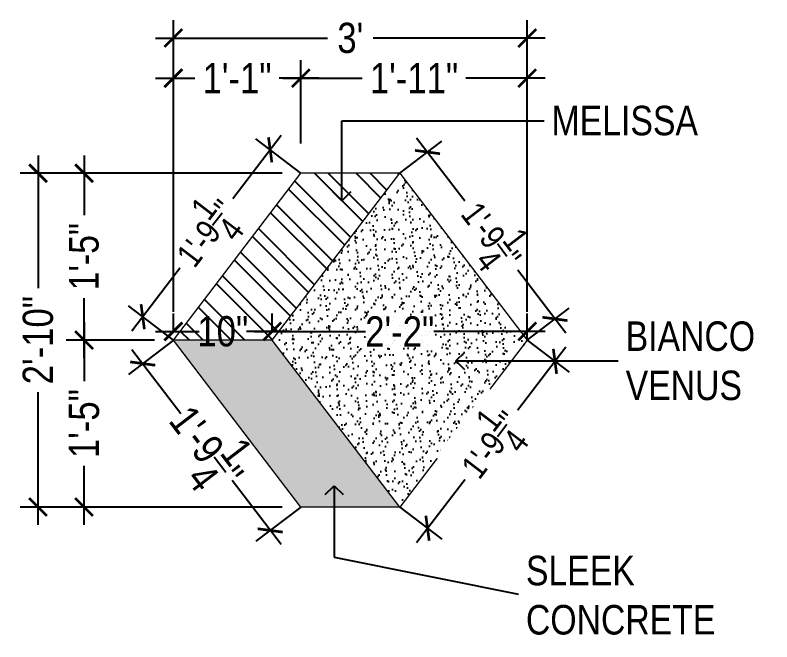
# Model space of a CAD drawing. Header units: inches. Extents: x -109431 to 29005, y -34715 to -1756.
# Drawn here: x -52956.1 to -52879.1, y -17653 to -17589.3 of the extents above; entities that cross this region are included whole.
import ezdxf

# ---------------------------------------------------------------- set-up
doc = ezdxf.new("R2010")
doc.units = ezdxf.units.IN
doc.header["$LTSCALE"] = 0.05
doc.header["$MEASUREMENT"] = 0
doc.header["$PDMODE"] = 3
doc.header["$PDSIZE"] = -4
doc.linetypes.add('ACAD_ISO03W100', pattern=[30, 12, -18])
doc.linetypes.add('DASHED2', pattern=[0.375, 0.25, -0.125])
doc.layers.get('Defpoints').update_dxf_attribs({"linetype": 'DASHED2'})
doc.layers.add('Flooring Layout', color=7, linetype='Continuous')
doc.layers.add('hatchscreen60', color=7, linetype='Continuous')
doc.layers.add('FURNITURE', color=1, linetype='Continuous', lineweight=18)
doc.styles.add('9-128OF1-4', font='ARIALN.TTF', dxfattribs={"height": 3.0792})
doc.dimstyles.new('DIM 1-4', dxfattribs={"dimtxt": 3.0792, "dimasz": 1.82, "dimexe": 1.82, "dimexo": 0, "dimgap": 0.09, "dimtad": 0, "dimzin": 0, "dimdsep": 46, "dimlunit": 4, "dimtxsty": '9-128OF1-4', "dimblk": 'ARCHTICK', "dimcen": 1.8125, "dimdle": 1.82, "dimclrd": 8, "dimclre": 8, "dimadec": 0, "dimazin": 0, "dimtfac": 1, "dimtofl": 0, "dimtmove": 0, "dimatfit": 3, "dimldrblk": 'OPEN90', "dimfxl": 1, "dimtolj": 1, "dimtzin": 0, "dimlwd": -1, "dimarcsym": 0})

# ---------------------------------------------------------------- blocks, each defined once
blk = doc.blocks.new('3D2')
at = {"layer": 'hatchscreen60', "ltscale": 50, "true_color": 0x333333}
h = blk.add_hatch(dxfattribs=at)
h.set_pattern_fill('AR-SAND', color=250, scale=0.75)
h.set_pattern_definition([(37.5, (0, 0), (-0.047245019, 1.445117827), [0, -1.14, 0, -1.275, 0, -1.21875]), (7.5, (0, 0), (1.32733253, 2.11660955), [0, -0.615, 0, -1.0275, 0, -0.39375]), (327.5, (-0.9225, 0), (2.335606396, 0.00424429), [0, -0.375, 0, -1.35, 0, -1.7625]), (317.5, (-0.9225, 0), (2.25459495, 0.65825667), [0, -0.1875, 0, -0.885, 0, -1.0125])])
h.paths.add_polyline_path([(-47810.917, -20693.768), (-47827.887, -20680.798), (-47844.858, -20693.768), (-47827.887, -20706.739)])
h = blk.add_hatch(dxfattribs=at)
h.set_pattern_fill('ANSI32', color=250, scale=8)
h.paths.add_polyline_path([(-47827.887, -20706.739), (-47844.858, -20693.768), (-47844.858, -20703.837), (-47827.887, -20716.808)])
h = blk.add_hatch(color=250, dxfattribs=at)
h.dxf.hatch_style = 1
h.paths.add_polyline_path([(-47810.917, -20703.837), (-47810.917, -20693.768), (-47827.887, -20706.739), (-47827.887, -20716.808)])
at = {"layer": 'FURNITURE', "ltscale": 50}
for p, q in [((-47844.858, -20693.768), (-47844.858, -20703.837)), ((-47810.917, -20693.768), (-47810.917, -20703.837)), ((-47827.887, -20706.739), (-47827.887, -20716.808))]:
    blk.add_line(p, q, dxfattribs=at)
blk.add_lwpolyline([(-47844.858, -20693.768), (-47827.887, -20680.798), (-47810.917, -20693.768), (-47827.887, -20706.739)], close=True, dxfattribs=at)
blk.add_lwpolyline([(-47810.917, -20703.837), (-47827.887, -20716.808), (-47844.858, -20703.837)], dxfattribs=at)
blk = doc.blocks.new('_ArchTick')
at = {"color": 0, "const_width": 0.15}
blk.add_lwpolyline([(-0.5, -0.5), (0.5, 0.5)], dxfattribs=at)
blk = doc.blocks.new('_Open90')
at = {"color": 0, "linetype": 'ByBlock', "lineweight": -2}
for p, q in [((-0.5, 0.5), (0, 0)), ((0, 0), (-1, 0)), ((0, 0), (-0.5, -0.5))]:
    blk.add_line(p, q, dxfattribs=at)
blk = doc.blocks.new('*D342')
at = {"layer": 'Defpoints', "color": 0, "ltscale": 50, "transparency": 16777216}
for p in [(-52941.954, -17622.345), (-52949.132, -17639.315), (-52928.983, -17639.315)]:
    blk.add_point(p, dxfattribs=at)
at = {"layer": 'Flooring Layout', "color": 8, "linetype": 'ACAD_ISO03W100', "ltscale": 50, "transparency": 16777216}
for p, q in [((-52949.132, -17620.525), (-52949.132, -17627.499)), ((-52949.132, -17641.135), (-52949.132, -17634.161))]:
    blk.add_line(p, q, dxfattribs=at)
at = {"layer": 'Flooring Layout', "color": 8, "linetype": 'ACAD_ISO03W100', "lineweight": -2, "ltscale": 50, "transparency": 16777216}
for p, q in [((-52941.954, -17622.345), (-52950.952, -17622.345)), ((-52928.983, -17639.315), (-52950.952, -17639.315))]:
    blk.add_line(p, q, dxfattribs=at)
at = {"layer": 'Flooring Layout', "color": 8, "ltscale": 50, "transparency": 16777216, "xscale": 1.82, "yscale": 1.82, "zscale": 1.82}
for p, rotation in [((-52949.132, -17622.345), 90), ((-52949.132, -17639.315), 270)]:
    blk.add_blockref('_ArchTick', p, dxfattribs=dict(at, rotation=rotation))
at = {"layer": 'Flooring Layout', "color": 0, "ltscale": 50, "transparency": 16777216, "insert": (-52949.132, -17630.83), "char_height": 3.0792, "attachment_point": 5, "rotation": 90, "style": '9-128OF1-4', "bg_fill": 3, "box_fill_scale": 1.25, "bg_fill_color": 256, "bg_fill_true_color": 13158600, "bg_fill_transparency": 0}
blk.add_mtext('\\A1;1\'-5"', dxfattribs=at)
blk = doc.blocks.new('*D343')
at = {"layer": 'Defpoints', "color": 0, "ltscale": 50, "transparency": 16777216}
for p in [(-52949.132, -17605.374), (-52928.983, -17605.374), (-52941.954, -17622.345)]:
    blk.add_point(p, dxfattribs=at)
at = {"layer": 'Flooring Layout', "color": 8, "linetype": 'ACAD_ISO03W100', "ltscale": 50, "transparency": 16777216}
for p, q in [((-52949.132, -17603.554), (-52949.132, -17610.612)), ((-52949.132, -17624.165), (-52949.132, -17617.107))]:
    blk.add_line(p, q, dxfattribs=at)
at = {"layer": 'Flooring Layout', "color": 8, "linetype": 'ACAD_ISO03W100', "lineweight": -2, "ltscale": 50, "transparency": 16777216}
for p, q in [((-52928.983, -17605.374), (-52950.952, -17605.374)), ((-52941.954, -17622.345), (-52950.952, -17622.345))]:
    blk.add_line(p, q, dxfattribs=at)
at = {"layer": 'Flooring Layout', "color": 8, "ltscale": 50, "transparency": 16777216, "xscale": 1.82, "yscale": 1.82, "zscale": 1.82}
for p, rotation in [((-52949.132, -17605.374), 90), ((-52949.132, -17622.345), 270)]:
    blk.add_blockref('_ArchTick', p, dxfattribs=dict(at, rotation=rotation))
at = {"layer": 'Flooring Layout', "color": 0, "ltscale": 50, "transparency": 16777216, "insert": (-52949.132, -17613.86), "char_height": 3.0792, "attachment_point": 5, "rotation": 90, "style": '9-128OF1-4', "bg_fill": 3, "box_fill_scale": 1.25, "bg_fill_color": 256, "bg_fill_true_color": 13158600, "bg_fill_transparency": 0}
blk.add_mtext('\\A1;{\\H0.97428x;1\'-5"}', dxfattribs=at)
blk = doc.blocks.new('*D344')
at = {"layer": 'Defpoints', "color": 0, "ltscale": 50, "transparency": 16777216}
for p in [(-52930.196, -17602.992), (-52927.08, -17605.374), (-52940.05, -17622.345)]:
    blk.add_point(p, dxfattribs=at)
at = {"layer": 'Flooring Layout', "color": 8, "linetype": 'ACAD_ISO03W100', "ltscale": 50, "transparency": 16777216}
for p, q in [((-52929.091, -17601.546), (-52934.555, -17608.696)), ((-52944.272, -17621.409), (-52938.808, -17614.26))]:
    blk.add_line(p, q, dxfattribs=at)
at = {"layer": 'Flooring Layout', "color": 8, "linetype": 'ACAD_ISO03W100', "lineweight": -2, "ltscale": 50, "transparency": 16777216}
for p, q in [((-52927.08, -17605.374), (-52931.642, -17601.887)), ((-52940.05, -17622.345), (-52944.613, -17618.858))]:
    blk.add_line(p, q, dxfattribs=at)
at = {"layer": 'Flooring Layout', "color": 8, "ltscale": 50, "transparency": 16777216, "xscale": 1.82, "yscale": 1.82, "zscale": 1.82}
for p, rotation in [((-52930.196, -17602.992), 52.60940222176535), ((-52943.167, -17619.963), 232.6094022217653)]:
    blk.add_blockref('_ArchTick', p, dxfattribs=dict(at, rotation=rotation))
at = {"layer": 'Flooring Layout', "color": 0, "ltscale": 50, "transparency": 16777216, "insert": (-52936.681, -17611.478), "char_height": 3.0792, "attachment_point": 5, "rotation": 52.6094, "style": '9-128OF1-4', "bg_fill": 3, "box_fill_scale": 1.25, "bg_fill_color": 256, "bg_fill_true_color": 13158600, "bg_fill_transparency": 0}
blk.add_mtext('\\A1;{\\H0.8119x;1\'-9{\\H1x;\\S1/4;}"}', dxfattribs=at)
blk = doc.blocks.new('*D345')
at = {"layer": 'Defpoints', "color": 0, "ltscale": 50, "transparency": 16777216}
for p in [(-52940.05, -17622.345), (-52927.08, -17639.315), (-52930.196, -17641.697)]:
    blk.add_point(p, dxfattribs=at)
at = {"layer": 'Flooring Layout', "color": 8, "linetype": 'ACAD_ISO03W100', "lineweight": -2, "ltscale": 50, "transparency": 16777216}
for p, q in [((-52940.05, -17622.345), (-52944.613, -17625.832)), ((-52927.08, -17639.315), (-52931.642, -17642.802))]:
    blk.add_line(p, q, dxfattribs=at)
at = {"layer": 'Flooring Layout', "color": 8, "linetype": 'ACAD_ISO03W100', "ltscale": 50, "transparency": 16777216}
for p, q in [((-52944.272, -17623.281), (-52939.288, -17629.802)), ((-52929.091, -17643.143), (-52934.075, -17636.622))]:
    blk.add_line(p, q, dxfattribs=at)
at = {"layer": 'Flooring Layout', "color": 8, "ltscale": 50, "transparency": 16777216, "xscale": 1.82, "yscale": 1.82, "zscale": 1.82}
for p, rotation in [((-52943.167, -17624.727), 127.3905977782347), ((-52930.196, -17641.697), 307.3905977782347)]:
    blk.add_blockref('_ArchTick', p, dxfattribs=dict(at, rotation=rotation))
at = {"layer": 'Flooring Layout', "color": 0, "ltscale": 50, "transparency": 16777216, "insert": (-52936.681, -17633.212), "char_height": 3.0792, "attachment_point": 5, "rotation": 307.3906, "style": '9-128OF1-4'}
blk.add_mtext('\\A1;1\'-9{\\H1x;\\S1/4;}"', dxfattribs=at)
blk = doc.blocks.new('*D346')
at = {"layer": 'Defpoints', "color": 0, "ltscale": 50, "transparency": 16777216}
for p in [(-52940.05, -17621.463), (-52929.981, -17621.463), (-52929.981, -17621.463)]:
    blk.add_point(p, dxfattribs=at)
at = {"layer": 'Flooring Layout', "color": 8, "linetype": 'ACAD_ISO03W100', "lineweight": -2, "ltscale": 50, "transparency": 16777216}
for p, q in [((-52940.05, -17621.463), (-52940.05, -17619.643)), ((-52929.981, -17621.463), (-52929.981, -17619.643))]:
    blk.add_line(p, q, dxfattribs=at)
at = {"layer": 'Flooring Layout', "color": 8, "linetype": 'ACAD_ISO03W100', "ltscale": 50, "transparency": 16777216}
for p, q in [((-52941.87, -17621.463), (-52937.421, -17621.463)), ((-52928.161, -17621.463), (-52932.61, -17621.463))]:
    blk.add_line(p, q, dxfattribs=at)
at = {"layer": 'Flooring Layout', "color": 8, "ltscale": 50, "transparency": 16777216, "xscale": 1.82, "yscale": 1.82, "zscale": 1.82, "rotation": 180}
blk.add_blockref('_ArchTick', (-52940.05, -17621.463), dxfattribs=at)
at = {"layer": 'Flooring Layout', "color": 8, "ltscale": 50, "transparency": 16777216, "xscale": 1.82, "yscale": 1.82, "zscale": 1.82}
blk.add_blockref('_ArchTick', (-52929.981, -17621.463), dxfattribs=at)
at = {"layer": 'Flooring Layout', "color": 0, "ltscale": 50, "transparency": 16777216, "insert": (-52935.016, -17621.463), "char_height": 3.0792, "attachment_point": 5, "style": '9-128OF1-4'}
blk.add_mtext('\\A1;10"', dxfattribs=at)
blk = doc.blocks.new('*D347')
at = {"layer": 'Defpoints', "color": 0, "ltscale": 50, "transparency": 16777216}
for p in [(-52929.981, -17621.463), (-52904.04, -17621.463), (-52904.04, -17622.345)]:
    blk.add_point(p, dxfattribs=at)
at = {"layer": 'Flooring Layout', "color": 8, "linetype": 'ACAD_ISO03W100', "lineweight": -2, "ltscale": 50, "transparency": 16777216}
for p, q in [((-52929.981, -17621.463), (-52929.981, -17619.643)), ((-52904.04, -17622.345), (-52904.04, -17619.643))]:
    blk.add_line(p, q, dxfattribs=at)
at = {"layer": 'Flooring Layout', "color": 8, "linetype": 'ACAD_ISO03W100', "ltscale": 50, "transparency": 16777216}
for p, q in [((-52931.801, -17621.463), (-52920.481, -17621.463)), ((-52902.22, -17621.463), (-52913.54, -17621.463))]:
    blk.add_line(p, q, dxfattribs=at)
at = {"layer": 'Flooring Layout', "color": 8, "ltscale": 50, "transparency": 16777216, "xscale": 1.82, "yscale": 1.82, "zscale": 1.82, "rotation": 180}
blk.add_blockref('_ArchTick', (-52929.981, -17621.463), dxfattribs=at)
at = {"layer": 'Flooring Layout', "color": 8, "ltscale": 50, "transparency": 16777216, "xscale": 1.82, "yscale": 1.82, "zscale": 1.82}
blk.add_blockref('_ArchTick', (-52904.04, -17621.463), dxfattribs=at)
at = {"layer": 'Flooring Layout', "color": 0, "ltscale": 50, "transparency": 16777216, "insert": (-52917.011, -17621.463), "char_height": 3.0792, "attachment_point": 5, "style": '9-128OF1-4'}
blk.add_mtext('\\A1;2\'-2"', dxfattribs=at)
blk = doc.blocks.new('*D350')
at = {"layer": 'Defpoints', "color": 0, "ltscale": 50, "transparency": 16777216}
for p in [(-52904.04, -17622.345), (-52917.011, -17639.315), (-52914.188, -17641.472)]:
    blk.add_point(p, dxfattribs=at)
at = {"layer": 'Flooring Layout', "color": 8, "linetype": 'ACAD_ISO03W100', "lineweight": -2, "ltscale": 50, "transparency": 16777216}
for p, q in [((-52904.04, -17622.345), (-52899.772, -17625.607)), ((-52917.011, -17639.315), (-52912.742, -17642.578))]:
    blk.add_line(p, q, dxfattribs=at)
at = {"layer": 'Flooring Layout', "color": 8, "linetype": 'ACAD_ISO03W100', "ltscale": 50, "transparency": 16777216}
for p, q in [((-52900.113, -17623.056), (-52905.577, -17630.205)), ((-52915.294, -17642.919), (-52909.829, -17635.769))]:
    blk.add_line(p, q, dxfattribs=at)
at = {"layer": 'Flooring Layout', "color": 8, "ltscale": 50, "transparency": 16777216, "xscale": 1.82, "yscale": 1.82, "zscale": 1.82}
for p, rotation in [((-52901.218, -17624.502), 52.60940222176171), ((-52914.188, -17641.472), 232.6094022217617)]:
    blk.add_blockref('_ArchTick', p, dxfattribs=dict(at, rotation=rotation))
at = {"layer": 'Flooring Layout', "color": 0, "ltscale": 50, "transparency": 16777216, "insert": (-52907.703, -17632.987), "char_height": 3.0792, "attachment_point": 5, "rotation": 52.6094, "style": '9-128OF1-4', "bg_fill": 3, "box_fill_scale": 1.25, "bg_fill_color": 256, "bg_fill_true_color": 13158600, "bg_fill_transparency": 0}
blk.add_mtext('\\A1;{\\H0.8119x;1\'-9{\\H1x;\\S1/4;}"}', dxfattribs=at)
blk = doc.blocks.new('*D351')
at = {"layer": 'Defpoints', "color": 0, "ltscale": 50, "transparency": 16777216}
for p in [(-52914.188, -17603.217), (-52917.011, -17605.374), (-52904.04, -17622.345)]:
    blk.add_point(p, dxfattribs=at)
at = {"layer": 'Flooring Layout', "color": 8, "linetype": 'ACAD_ISO03W100', "lineweight": -2, "ltscale": 50, "transparency": 16777216}
for p, q in [((-52917.011, -17605.374), (-52912.742, -17602.112)), ((-52904.04, -17622.345), (-52899.772, -17619.082))]:
    blk.add_line(p, q, dxfattribs=at)
at = {"layer": 'Flooring Layout', "color": 8, "linetype": 'ACAD_ISO03W100', "ltscale": 50, "transparency": 16777216}
for p, q in [((-52915.294, -17601.771), (-52909.829, -17608.92)), ((-52900.113, -17621.634), (-52905.577, -17614.484))]:
    blk.add_line(p, q, dxfattribs=at)
at = {"layer": 'Flooring Layout', "color": 8, "ltscale": 50, "transparency": 16777216, "xscale": 1.82, "yscale": 1.82, "zscale": 1.82}
for p, rotation in [((-52914.188, -17603.217), 127.3905977782383), ((-52901.218, -17620.188), 307.3905977782383)]:
    blk.add_blockref('_ArchTick', p, dxfattribs=dict(at, rotation=rotation))
at = {"layer": 'Flooring Layout', "color": 0, "ltscale": 50, "transparency": 16777216, "insert": (-52907.703, -17611.702), "char_height": 3.0792, "attachment_point": 5, "rotation": 307.3906, "style": '9-128OF1-4', "bg_fill": 3, "box_fill_scale": 1.25, "bg_fill_color": 256, "bg_fill_true_color": 13158600, "bg_fill_transparency": 0}
blk.add_mtext('\\A1;{\\H0.8119x;1\'-9{\\H1x;\\S1/4;}"}', dxfattribs=at)
blk = doc.blocks.new('*D352')
at = {"layer": 'Defpoints', "color": 0, "ltscale": 50, "transparency": 16777216}
for p in [(-52904.04, -17591.626), (-52940.05, -17619.479), (-52904.04, -17619.479)]:
    blk.add_point(p, dxfattribs=at)
at = {"layer": 'Flooring Layout', "color": 8, "linetype": 'ACAD_ISO03W100', "lineweight": -2, "ltscale": 50, "transparency": 16777216}
for p, q in [((-52940.05, -17619.479), (-52940.05, -17589.806)), ((-52904.04, -17619.479), (-52904.04, -17589.806))]:
    blk.add_line(p, q, dxfattribs=at)
at = {"layer": 'Flooring Layout', "color": 8, "linetype": 'ACAD_ISO03W100', "ltscale": 50, "transparency": 16777216}
for p, q in [((-52941.87, -17591.626), (-52923.297, -17591.626)), ((-52902.22, -17591.626), (-52920.794, -17591.626))]:
    blk.add_line(p, q, dxfattribs=at)
at = {"layer": 'Flooring Layout', "color": 8, "ltscale": 50, "transparency": 16777216, "xscale": 1.82, "yscale": 1.82, "zscale": 1.82, "rotation": 180}
blk.add_blockref('_ArchTick', (-52940.05, -17591.626), dxfattribs=at)
at = {"layer": 'Flooring Layout', "color": 8, "ltscale": 50, "transparency": 16777216, "xscale": 1.82, "yscale": 1.82, "zscale": 1.82}
blk.add_blockref('_ArchTick', (-52904.04, -17591.626), dxfattribs=at)
at = {"layer": 'Flooring Layout', "color": 0, "ltscale": 50, "transparency": 16777216, "insert": (-52922.045, -17591.626), "char_height": 3.0792, "attachment_point": 5, "style": '9-128OF1-4', "bg_fill": 3, "box_fill_scale": 1.25, "bg_fill_color": 256, "bg_fill_true_color": 13158600, "bg_fill_transparency": 0}
blk.add_mtext("\\A1;3'", dxfattribs=at)
blk = doc.blocks.new('*D353')
at = {"layer": 'Defpoints', "color": 0, "ltscale": 50, "transparency": 16777216}
for p in [(-52943.947, -17605.374), (-52953.817, -17639.315), (-52943.947, -17639.315)]:
    blk.add_point(p, dxfattribs=at)
at = {"layer": 'Flooring Layout', "color": 8, "linetype": 'ACAD_ISO03W100', "ltscale": 50, "transparency": 16777216}
for p, q in [((-52953.817, -17603.554), (-52953.817, -17617.893)), ((-52953.817, -17641.135), (-52953.817, -17626.796))]:
    blk.add_line(p, q, dxfattribs=at)
at = {"layer": 'Flooring Layout', "color": 8, "linetype": 'ACAD_ISO03W100', "lineweight": -2, "ltscale": 50, "transparency": 16777216}
for p, q in [((-52943.947, -17605.374), (-52955.637, -17605.374)), ((-52943.947, -17639.315), (-52955.637, -17639.315))]:
    blk.add_line(p, q, dxfattribs=at)
at = {"layer": 'Flooring Layout', "color": 8, "ltscale": 50, "transparency": 16777216, "xscale": 1.82, "yscale": 1.82, "zscale": 1.82}
for p, rotation in [((-52953.817, -17605.374), 90), ((-52953.817, -17639.315), 270)]:
    blk.add_blockref('_ArchTick', p, dxfattribs=dict(at, rotation=rotation))
at = {"layer": 'Flooring Layout', "color": 0, "ltscale": 50, "transparency": 16777216, "insert": (-52953.817, -17622.345), "char_height": 3.0792, "attachment_point": 5, "rotation": 90, "style": '9-128OF1-4', "bg_fill": 3, "box_fill_scale": 1.25, "bg_fill_color": 256, "bg_fill_true_color": 13158600, "bg_fill_transparency": 0}
blk.add_mtext('\\A1;2\'-10"', dxfattribs=at)
blk = doc.blocks.new('*D354')
at = {"layer": 'Defpoints', "color": 0, "ltscale": 50, "transparency": 16777216}
for p in [(-52940.05, -17595.703), (-52927.08, -17602.349), (-52940.05, -17619.32)]:
    blk.add_point(p, dxfattribs=at)
at = {"layer": 'Flooring Layout', "color": 8, "linetype": 'ACAD_ISO03W100', "lineweight": -2, "ltscale": 50, "transparency": 16777216}
for p, q in [((-52940.05, -17619.32), (-52940.05, -17593.883)), ((-52927.08, -17602.349), (-52927.08, -17593.883))]:
    blk.add_line(p, q, dxfattribs=at)
at = {"layer": 'Flooring Layout', "color": 8, "linetype": 'ACAD_ISO03W100', "ltscale": 50, "transparency": 16777216}
for p, q in [((-52941.87, -17595.703), (-52936.896, -17595.703)), ((-52925.26, -17595.703), (-52930.234, -17595.703))]:
    blk.add_line(p, q, dxfattribs=at)
at = {"layer": 'Flooring Layout', "color": 8, "ltscale": 50, "transparency": 16777216, "xscale": 1.82, "yscale": 1.82, "zscale": 1.82, "rotation": 180}
blk.add_blockref('_ArchTick', (-52940.05, -17595.703), dxfattribs=at)
at = {"layer": 'Flooring Layout', "color": 8, "ltscale": 50, "transparency": 16777216, "xscale": 1.82, "yscale": 1.82, "zscale": 1.82}
blk.add_blockref('_ArchTick', (-52927.08, -17595.703), dxfattribs=at)
at = {"layer": 'Flooring Layout', "color": 0, "ltscale": 50, "transparency": 16777216, "insert": (-52933.565, -17595.703), "char_height": 3.0792, "attachment_point": 5, "style": '9-128OF1-4', "bg_fill": 3, "box_fill_scale": 1.25, "bg_fill_color": 256, "bg_fill_true_color": 13158600, "bg_fill_transparency": 0}
blk.add_mtext('\\A1;1\'-1"', dxfattribs=at)
blk = doc.blocks.new('*D355')
at = {"layer": 'Defpoints', "color": 0, "ltscale": 50, "transparency": 16777216}
for p in [(-52904.04, -17595.703), (-52904.04, -17599.001), (-52927.08, -17602.349)]:
    blk.add_point(p, dxfattribs=at)
at = {"layer": 'Flooring Layout', "color": 8, "linetype": 'ACAD_ISO03W100', "lineweight": -2, "ltscale": 50, "transparency": 16777216}
for p, q in [((-52927.08, -17602.349), (-52927.08, -17593.883)), ((-52904.04, -17599.001), (-52904.04, -17593.883))]:
    blk.add_line(p, q, dxfattribs=at)
at = {"layer": 'Flooring Layout', "color": 8, "linetype": 'ACAD_ISO03W100', "ltscale": 50, "transparency": 16777216}
for p, q in [((-52928.9, -17595.703), (-52919.872, -17595.703)), ((-52902.22, -17595.703), (-52911.248, -17595.703))]:
    blk.add_line(p, q, dxfattribs=at)
at = {"layer": 'Flooring Layout', "color": 8, "ltscale": 50, "transparency": 16777216, "xscale": 1.82, "yscale": 1.82, "zscale": 1.82, "rotation": 180}
blk.add_blockref('_ArchTick', (-52927.08, -17595.703), dxfattribs=at)
at = {"layer": 'Flooring Layout', "color": 8, "ltscale": 50, "transparency": 16777216, "xscale": 1.82, "yscale": 1.82, "zscale": 1.82}
blk.add_blockref('_ArchTick', (-52904.04, -17595.703), dxfattribs=at)
at = {"layer": 'Flooring Layout', "color": 0, "ltscale": 50, "transparency": 16777216, "insert": (-52915.56, -17595.703), "char_height": 3.0792, "attachment_point": 5, "style": '9-128OF1-4', "bg_fill": 3, "box_fill_scale": 1.25, "bg_fill_color": 256, "bg_fill_true_color": 13158600, "bg_fill_transparency": 0}
blk.add_mtext('\\A1;1\'-11"', dxfattribs=at)

msp = doc.modelspace()

# ---------------------------------------------------------------- block references
at = {"layer": 'FURNITURE', "rotation": 270}
msp.add_blockref('3D2', (-32223.24247, -65450.23199), dxfattribs=at)

# ---------------------------------------------------------------- leaders
at = {"layer": 'Flooring Layout', "ltscale": 50, "annotation_type": 0, "has_hookline": 1, "hookline_direction": 0}
for points, text_width in [([(-52922.90216, -17608.18966), (-52922.90216, -17600.0326), (-52901.65245, -17600.0326)], 14.65007), ([(-52911.29701, -17624.46382), (-52894.11696, -17624.46382)], 12.77353), ([(-52923.6909, -17637.15018), (-52923.6909, -17644.43018), (-52904.26135, -17648.29968)], 18.93111)]:
    msp.add_leader(points, dimstyle='DIM 1-4', override={"dimfxl": 0.1875, "dimtfill": 1, "dimarcsym": 1}, dxfattribs=dict(at, text_width=text_width))

# ---------------------------------------------------------------- next in the draw order: texts
at = {"layer": 'Flooring Layout', "ltscale": 50, "char_height": 3, "attachment_point": 4, "style": '9-128OF1-4', "bg_fill": 3, "box_fill_scale": 1.25, "bg_fill_color": 256, "bg_fill_true_color": 13158600, "bg_fill_transparency": 0}
for s, insert in [('MELISSA', (-52901.56245, -17600.0326)), ('BIANCO \\PVENUS', (-52894.02696, -17624.46382)), ('SLEEK \\PCONCRETE', (-52904.17135, -17648.29968))]:
    msp.add_mtext(s, dxfattribs=dict(at, insert=insert))

# ---------------------------------------------------------------- next in the draw order: dimensions: what is measured, and where the dimension line sits
at = {"layer": 'Flooring Layout', "ltscale": 50}
dim = msp.add_linear_dim(base=(-52949.13232, -17639.31537), p1=(-52941.95374, -17622.3448), p2=(-52928.98318, -17639.31537), angle=90, dimstyle='DIM 1-4', override={"dimfxl": 0.1875, "dimtfill": 1, "dimarcsym": 1}, dxfattribs=at)
dim.commit()
dim.dimension.update_dxf_attribs({"geometry": '*D342', "text_midpoint": (-52949.13232, -17630.83009)})

# ---------------------------------------------------------------- next in the draw order: dimensions: what is measured, and where the dimension line sits
dim = msp.add_linear_dim(base=(-52949.13232, -17605.37424), p1=(-52941.95374, -17622.3448), p2=(-52928.98318, -17605.37424), angle=90, text='{\\H0.97428x;<>}', dimstyle='DIM 1-4', override={"dimtmove": 1, "dimfxl": 0.1875, "dimtfill": 1, "dimarcsym": 1}, dxfattribs=at)
dim.commit()
dim.dimension.update_dxf_attribs({"geometry": '*D343', "text_midpoint": (-52949.13232, -17613.85952)})

# ---------------------------------------------------------------- next in the draw order: dimensions: what is measured, and where the dimension line sits
dim = msp.add_aligned_dim(p1=(-52940.05029, -17622.3448), p2=(-52927.07973, -17605.37424), distance=3.92227, text='{\\H0.8119x;<>}', dimstyle='DIM 1-4', override={"dimfxl": 0.1875, "dimtfill": 1, "dimarcsym": 1}, dxfattribs=at)
dim.commit()
dim.dimension.update_dxf_attribs({"geometry": '*D344', "text_midpoint": (-52936.68131, -17611.47774)})

# ---------------------------------------------------------------- next in the draw order: dimensions: what is measured, and where the dimension line sits
for base, p1, p2, override, picture, middle in [((-52929.98125, -17621.46317), (-52940.05029, -17621.46317), (-52929.98125, -17621.46317), {"dimfxl": 0.1875, "dimtfill": 0, "dimarcsym": 1}, '*D346', (-52935.01577, -17621.46317)), ((-52904.04012, -17621.46317), (-52929.98125, -17621.46317), (-52904.04012, -17622.3448), {"dimtmove": 1, "dimfxl": 0.1875, "dimarcsym": 1}, '*D347', (-52917.01068, -17621.46317))]:
    dim = msp.add_linear_dim(base=base, p1=p1, p2=p2, dimstyle='DIM 1-4', override=override, dxfattribs=at)
    dim.commit()
    dim.dimension.update_dxf_attribs({"geometry": picture, "text_midpoint": middle})
dim = msp.add_aligned_dim(p1=(-52940.05029, -17622.3448), p2=(-52927.07973, -17639.31537), distance=-3.92227, dimstyle='DIM 1-4', override={"dimfxl": 0.1875, "dimtfill": 0, "dimarcsym": 1}, dxfattribs=at)
dim.commit()
dim.dimension.update_dxf_attribs({"geometry": '*D345', "text_midpoint": (-52936.68131, -17633.21187)})

# ---------------------------------------------------------------- next in the draw order: dimensions: what is measured, and where the dimension line sits
dim = msp.add_linear_dim(base=(-52953.81719, -17639.31537), p1=(-52943.94734, -17605.37424), p2=(-52943.94734, -17639.31537), angle=90, dimstyle='DIM 1-4', override={"dimfxl": 0.1875, "dimtfill": 1, "dimarcsym": 1}, dxfattribs=at)
dim.commit()
dim.dimension.update_dxf_attribs({"geometry": '*D353', "text_midpoint": (-52953.81719, -17622.3448)})
dim = msp.add_aligned_dim(p1=(-52904.04012, -17622.3448), p2=(-52917.01068, -17639.31537), distance=3.55231, text='{\\H0.8119x;<>}', dimstyle='DIM 1-4', override={"dimfxl": 0.1875, "dimtfill": 1, "dimarcsym": 1}, dxfattribs=at)
dim.commit()
dim.dimension.update_dxf_attribs({"geometry": '*D350', "text_midpoint": (-52907.70304, -17632.98721)})

# ---------------------------------------------------------------- next in the draw order: dimensions: what is measured, and where the dimension line sits
dim = msp.add_aligned_dim(p1=(-52904.04012, -17622.3448), p2=(-52917.01068, -17605.37424), distance=-3.55231, text='{\\H0.8119x;<>}', dimstyle='DIM 1-4', override={"dimfxl": 0.1875, "dimtfill": 1, "dimarcsym": 1}, dxfattribs=at)
dim.commit()
dim.dimension.update_dxf_attribs({"geometry": '*D351', "text_midpoint": (-52907.70304, -17611.7024)})

# ---------------------------------------------------------------- next in the draw order: dimensions: what is measured, and where the dimension line sits
dim = msp.add_linear_dim(base=(-52904.04012, -17591.62599), p1=(-52940.05029, -17619.47888), p2=(-52904.04012, -17619.47888), dimstyle='DIM 1-4', override={"dimfxl": 0.1875, "dimtfill": 1, "dimarcsym": 1}, dxfattribs=at)
dim.commit()
dim.dimension.update_dxf_attribs({"geometry": '*D352', "text_midpoint": (-52922.04521, -17591.62599)})

# ---------------------------------------------------------------- next in the draw order: dimensions: what is measured, and where the dimension line sits
dim = msp.add_linear_dim(base=(-52940.05029, -17595.70264), p1=(-52927.07973, -17602.34916), p2=(-52940.05029, -17619.31972), dimstyle='DIM 1-4', override={"dimfxl": 0.1875, "dimtfill": 1, "dimarcsym": 1}, dxfattribs=at)
dim.commit()
dim.dimension.update_dxf_attribs({"geometry": '*D354', "text_midpoint": (-52933.56501, -17595.70264)})

# ---------------------------------------------------------------- next in the draw order: dimensions: what is measured, and where the dimension line sits
dim = msp.add_linear_dim(base=(-52904.04012, -17595.70264), p1=(-52927.07973, -17602.34916), p2=(-52904.04012, -17599.00058), dimstyle='DIM 1-4', override={"dimtmove": 1, "dimfxl": 0.1875, "dimtfill": 1, "dimarcsym": 1}, dxfattribs=at)
dim.commit()
dim.dimension.update_dxf_attribs({"geometry": '*D355', "text_midpoint": (-52915.55993, -17595.70264)})

doc.saveas('drawing.dxf')
